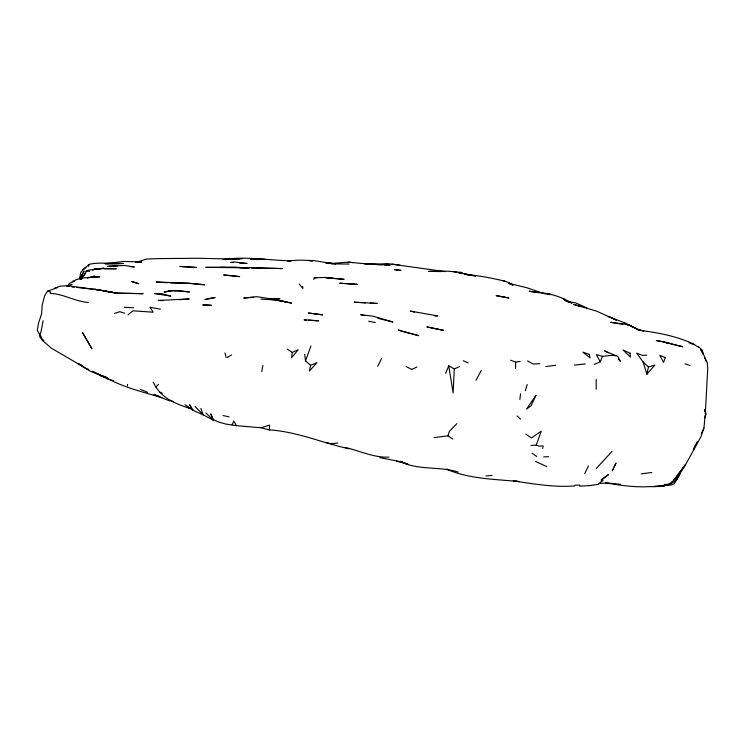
<?xml version="1.0" encoding="UTF-8"?>
<svg xmlns="http://www.w3.org/2000/svg" width="745" height="745" viewBox="0 0 745 745"><rect width="100%" height="100%" fill="white"/><g stroke="black" fill="none" stroke-linecap="round" stroke-linejoin="round"><path stroke-width="1.12" d="M515.484 368.505L515.68 362.154L510.549 360.189M454.31 368.933L453.1 392.932L448.76 365.786L454.31 368.933L459.525 366.559M349.023 448.807C322.408 442.884 296.696 431.56 269.308 429.912L269.615 425.106L261.123 427.779L236.444 425.665L225.651 424.017L218.183 421.903L213.2 419.444L210.695 413.847L213.266 420.152L203.152 414.807L200.88 408.4M705.329 413.633L707.75 368.43L707.219 362.554L704.593 357.516M701.557 433.236L703.941 428.077L705.245 414.751M519.852 399.404L520.541 393.76M542.742 448.481L543.058 445.873L539.119 446.143L536.232 445.054L530.971 445.519M292.263 352.441L291.546 357.824L298.13 349.787L292.263 352.441L287.272 349.107M88.674 266.514L88.962 264.41C100.156 261.616 111.927 264.503 123.353 263.46L105.175 263.553M127.395 385.845L127.628 384.42M261.756 371.578L262.883 365.367M43.136 320.741L40.77 332.838L39.578 334.887L42.325 340.325L51.405 348.204L86.671 368.775L88.804 369.446M536.232 445.054L541.252 431.197L531.492 437.948L525.737 434.084M79.696 277.857L80.851 272.214L88.962 264.41M310.618 365.264L309.408 371.066L316.932 362.666L310.618 365.264L305.497 360.841L304.714 354.275M643.075 361.893L646.902 374.176L648.429 367.006L643.075 361.893L636.649 353.121L642.721 355.458L646.79 355.188M677.149 477.154L676.544 479.836L680.567 471.622C677.261 486.215 661.29 486.969 649.202 486.615C634.498 487.5 619.84 485.284 605.387 482.807M313.766 279.459L314.194 277.857L317.23 277.54M525.337 390.753L527.218 384.504M434.112 437.576L447.959 435.853L449.337 431.457L456.834 423.644M703.941 428.077L700.877 436.849L684.506 466.612L673.601 480.423L667.613 485.312L654.212 486.466L664.289 485.87M665.192 357.609L663.525 362.415L659.8 355.374L665.453 357.609M81.047 279.468L81.736 277.512L84.343 275.315L86.187 271.115L88.171 270.202L103.853 268.172L92.557 269.634L98.787 268.628L116.267 268.759L104.244 268.666M305.497 360.841L310.972 345.931M704.705 417.777L706.12 414.006L704.453 409.433L704.77 411.566M594.231 364.38L600.302 361.846L602.454 356.324L612.008 355.356L616.152 355.765L617.652 356.222L620.511 361.53L618.369 359.192M695.122 445.398L693.474 449.589L697.208 441.72M232.179 424.901L233.725 421L236.444 425.665M588.438 465.914L584.76 473.55M445.612 373.403L448.76 365.786M81.298 279.45L83.002 275.52L80.283 278.863M79.836 278.872L84.036 271.199L79.827 278.611M613.21 468.894L612.269 470.859L616.022 462.999L614.141 466.929M377.724 366.335L381.608 358.401M476.046 380.267L481.223 370.479M67.786 286.117L69.257 283.417L74.649 281.126M676.618 479.538L685.195 464.619M57.114 287.738L47.512 291.183L44.626 295.793L42.223 304.835L41.534 314.092L38.572 322.958L37.25 330.333L41.431 337.317M673.601 480.423L683.156 467.404M646.902 374.176L654.808 365.097L648.429 367.006M80.441 278.826L85.759 272.856M596.214 468.549L612.018 451.396M190.506 408.614C177.31 404.349 163.667 399.339 155.882 386.99L158.471 384.308M675.948 479.212L677.699 477.675L674.272 483.663L671.357 485.014L667.613 485.312M82.611 269.802L85.908 267.148M128.019 314.744L133.076 310.805L153.209 312.211L150.024 307.229L160.389 309.175M191.791 407.953L189.64 404.675L192.294 410.029L192.871 409.592L185.002 404.805M72.423 281.461C80.711 276.963 90.713 277.391 99.877 276.786L90.592 277.447M227.076 357.581L231.63 354.918M68.233 286.48L71.995 284.32L66.519 286.033M54.376 288.334L60.392 286.145L67.767 285.726L101.832 290.392L118.306 293.456L116.229 293.232M601.178 481.168L603.059 480.199L598.319 484.343L590.366 485.489M416.902 367.006L411.752 369.483L406.174 366.531M87.314 278.295L94.68 275.883M114.33 313.533L119.749 311.68L124.648 313.226M92.576 269.997L95.9 268.926L100.975 268.647M135.823 262.491L146.551 259.064L157.8 258.617L198.189 258.264L234.908 259.111L224.683 259.595M375.368 322.538L368.691 321.253M222.904 259.586C245.356 256.103 268.349 260.284 290.969 260.862L288.79 261.113M136.838 262.51L139.874 261.886L135.45 262.305L141.764 261.961L123.903 261.448L105.846 263.488M545.824 366.577L555.584 365.264M515.68 362.154L520.187 361.418M287.7 261.16C295.849 259.893 304.221 259.884 312.388 260.89L307.992 260.424L313.645 260.573L335.688 264.075M235.243 258.962L241.957 258.804M235.588 258.906L239.434 258.878M641.231 473.867L651.819 472.488M337.764 443.014L331.376 443.787L326.161 442.567M598.524 483.347L607.929 483.03L620.343 484.259M105.557 263.926L119.032 263.479L105.157 263.562M574.479 365.069L585.337 363.97M314.194 277.857L324.801 277.419L344.115 279.328L325.639 277.848M485.945 475.962L492.091 475.375M253.71 297.255L243.764 298.028L256.951 296.706L270.072 298.717L280.036 298.689L268.582 298.894M124.508 307.294L133.606 307.778M589.677 485.619L579.619 486.113M179.359 299.667L189.202 298.969L158.238 300.449L162.922 300.58M669.401 484.259L664.121 484.501M260.843 299.145L277.298 300.086L291.407 303.085L277.298 300.086M117.682 265.816L107.615 266.365L124.657 265.471L134.389 266.943L129.937 266.635M539.874 363.69L533.206 364.035L527.562 360.943M543.748 456.871L548.534 456.704M388.974 457.132C373.869 457.84 359.742 450.781 345.252 447.456M249.342 267.837L205.769 267.362L234.032 267.055L248.523 268.181L238.912 267.52L282.402 268.572L251.624 267.893M574.674 485.954C554.103 487.5 533.522 483.887 513.231 480.87M434.596 315.954L437.678 315.927L410.421 311.065L414.444 312.155M219.812 267.436L225.092 267.399M575.019 485.163L579.945 485.144M254.818 259.12L250.422 259.12L264.754 259.195M349.126 264.056L336.023 263.916L328.042 263.06L332.587 263.758L325.388 262.687C334.579 264.615 343.715 261.225 352.925 262.622M384.327 264.931L390.11 265.099L364.165 263.525L368.039 264.084M441.58 271.562L428.748 271.376L447.503 271.171L462.012 272.456M458.184 472.023C439.28 466.063 418.178 470.598 400.065 461.444M638.642 330.24C657.705 332.456 677 336.228 694.591 344.451M306.269 319.978L304.062 319.875L318.683 320.834L308.486 320.08M170.642 282.942L188.457 283.249L204.475 284.776L188.457 283.249L156.115 282.01L167.29 282.728M115.196 293.12L142.938 293.67L115.196 293.12L94.904 289.265L113.044 292.422L101.832 290.392M382.008 264.857L373.934 264.447L387.251 263.553L445.11 271.608M365.646 302.815L354.071 302.191L377.212 303.438L370.274 303.066M348.138 262.128L367.872 264.047M86.187 271.115L89.596 271.32M343.045 283.445L339.72 283.23L357.46 284.367L346.369 283.649M232.924 262.575L230.754 262.436L234.191 261.979L247.061 263.497L239.452 263.004M364.165 263.525L379.438 264.596M97.772 289.731L76.633 287.412M72.014 287.039L74.323 287.225M329.104 277.969L332.782 278.267M641.79 330.603L643.885 330.836L636.304 329.281L640.076 330.352M447.903 469.35L446.544 469.192C469.406 479.119 494.941 479.119 519.423 481.615L514.162 480.87M537.732 292.636C549.726 292.99 561.255 296.808 571.517 302.936L564.682 300.3L572.3 302.926L567.597 301.613L575.503 302.815L587.004 307.974M392.121 264.103L400.056 265.155M269.327 299.173L274.169 299.844M256.094 259.4L258.18 259.698M538.151 292.496L529.22 291.211L535.692 292.329M278.937 300.85L286.862 302.004L282.066 301.11M453.761 271.785L456.694 272.279M379.848 457.626L402.887 462.189M462.673 273.34L464.703 273.722M223.025 415.589L229.05 416.79M364.082 315.405L360.682 314.707L373.245 316.225L392.941 322.036L377.631 318.217M47.512 291.183L50.492 291.798L50.129 293.334C63.372 293.865 75.077 301.483 88.338 302.498M275.119 300.039L277.987 300.645M622.773 324.364L610.667 322.287L627.346 324.494L632.878 326.85L630.922 326.347M661.029 341.536L656.261 340.502L664.149 341.862L682.848 346.77L674.57 344.888M662.147 341.778L667.725 342.998M667.827 342.998L665.816 342.514L673.527 344.656M545.331 293.977L526.883 287.775L508.332 283.184L513.1 285.158L509.086 282.979L510.604 284.478M396.461 461.118L407.962 464.116L400.288 461.425M261.123 427.779L269.308 429.912M404.703 332.093L418.792 335.66L398.305 330.035L403.632 331.795M161.814 397.634C141.913 391.712 121.416 386.981 103.453 376.132L107.625 377.734M602.454 356.324L596.317 354.629L600.302 361.846M169.366 400.428L173.725 401.639M502.521 280.502L508.956 282.569M505.231 281.284C491.914 278.062 478.318 275.482 464.591 274.328L475.785 276.05L458.585 272.642L461.816 273.666M113.696 380.723L107.289 378.842L92.333 371.308L104.486 377.007L99.839 375.35L104.971 377.035M191.102 408.4L187.023 407.124L192.871 409.592M465.662 274.03L469.443 275.156M159.169 396.275L153.917 394.589L169.422 400.866M685.046 363.821L689.917 365.46M104.486 377.007L89.437 370.777L77.88 363.541L81.997 365.283M689.05 342.737L693.837 344.572M535.357 461.341L546.718 466.575M580.066 306.316L578.195 305.199L581.091 306.577L573.389 304.36L596.484 311.093L616.553 320.192L608.311 316.457L623.602 322.455L641.017 330.612M140.665 389.495L147.557 392.326M463.25 360.757L468.102 362.889M192.294 410.029L203.348 414.937L195.097 406.565M160.203 392.308L162.27 393.248M616.152 355.765L604.586 350.876L608.469 352.869M627.774 324.373L635.14 328.238L630.652 325.863M625.577 323.6L623.602 322.455L628.147 325.286M694.787 344.944L699.08 347.515L698.708 346.937L701.911 349.796L706.213 361.39M447.959 435.853L452.811 439.066M532.042 453.202L536.745 456.499M39.606 336.908L43.89 340.567M517.067 415.952L520.597 419.128M205.862 412.935L213.266 420.152L213.2 419.444M299.164 284.013L302.88 288.455L302.647 286.359M153.116 382.138L155.882 386.99M224.981 352.934L226.052 357.283M596.196 379.531L596.214 389.169M535.906 395.427L531.092 405.755L526.566 409.052L535.906 395.427M608.311 474.723L601.271 479.957L608.311 474.723M168.249 291.006L164.068 292.208L172.337 290.634L189.463 291.928L178.204 290.541L168.249 291.006M209.298 298.494L204.977 299.555L215.137 297.525L209.298 298.494M162.876 294.117L159.337 294.294L170.931 296.119L162.876 294.117M205.648 305.04L202.77 304.919L211.282 305.292L205.648 305.04M196.447 267.492L180.039 266.449L196.447 267.492M396.219 269.764L394.44 269.643L400.996 270.379L396.219 269.764M228.315 275.371L223.621 275.017L239.611 276.591L228.315 275.371M322.576 314.828L308.449 313.049L322.576 314.828M162.056 294.34L154.504 293.549L162.056 294.34M138.728 283.649L131.902 281.591L138.728 283.649M504.225 297.087L496.105 295.625L509.003 298.075L504.225 297.087M549.568 294.266L545.573 293.493L551.049 294.647L549.568 294.266M443.647 330.352L427.006 326.962L443.647 330.352M589.323 354.369L582.795 352.115L590.105 357.889L589.323 354.369M630.037 353.223L623.043 349.973L630.475 357.134L630.037 353.223M563.369 298.782L562.792 298.419L567.168 301.362L563.369 298.782M91.877 348.753L82.509 332.549L91.877 348.753M702.488 352.636L700.607 349.303L703.364 354.415L702.488 352.636"/></g></svg>
